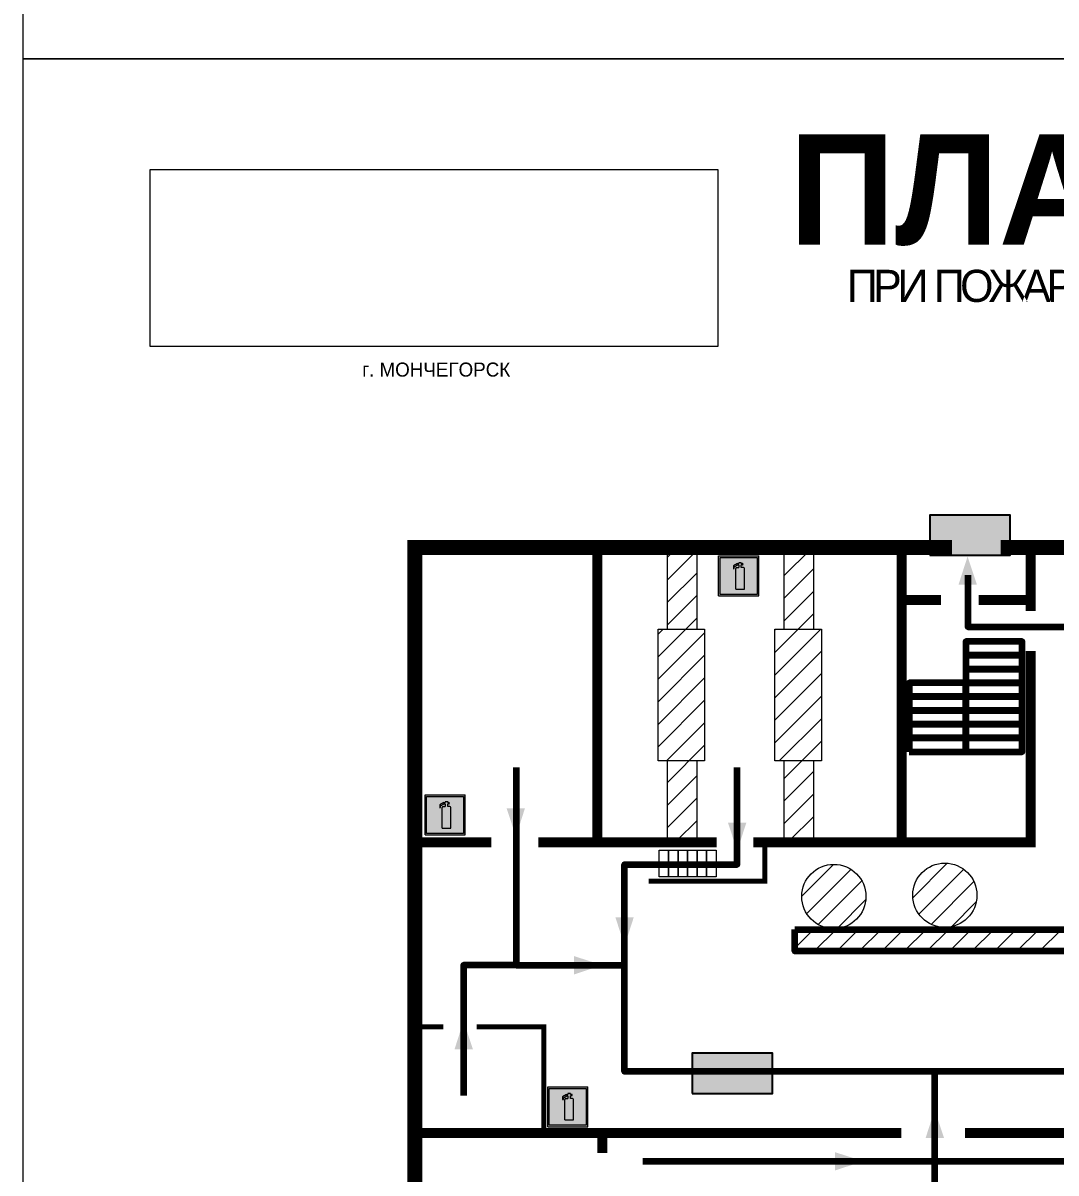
# Model space of a CAD drawing. Header units: millimetres. Extents: x 13810 to 67229, y 12374 to 21950.
# Drawn here: x 19059.6 to 19265.5, y 13929.8 to 14159.1 of the extents above; entities that cross this region are included whole.
import ezdxf

# ---------------------------------------------------------------- set-up
doc = ezdxf.new("R2010")
doc.units = ezdxf.units.MM
doc.layers.add('План_Штампы', color=7, linetype='Continuous')
doc.styles.add('обычный', font='arial.ttf')
picture_1 = doc.add_image_def('image1.jpg', size_in_pixel=(337, 105))
pattern_1 = [(45, (-1655.915, 12354.516), (-2.24506403, 2.24506403), [])]

# ---------------------------------------------------------------- blocks, each defined once
blk = doc.blocks.new('A$C7B4425F7')
at = {"true_color": 0xffffff}
blk.add_hatch(color=7, dxfattribs=at).paths.add_polyline_path([(0, 0), (-16, 0), (-16, -8), (0, -8)])
h = blk.add_hatch(color=126)
h.paths.add_polyline_path([(-0.2, -0.2), (-15.8, -0.2), (-15.8, -7.8), (-0.2, -7.8)])
h.paths.add_polyline_path([(-11.76, -2.03), (-11.76, -3.66), (-11.17, -3.66, -0.568275), (-11.17, -6.18), (-12.58, -6.18), (-12.58, -2.03)], flags=16)
h.paths.add_polyline_path([(-13.33, -4.12, -0.495768), (-13.59, -6.18), (-15.03, -6.18), (-15.03, -2.03), (-13.59, -2.03, -0.487973)], flags=16)
h.paths.add_polyline_path([(-10.25, -2.03), (-9.48, -2.03), (-9.48, -6.18), (-10.25, -6.18)], flags=16)
h.paths.add_polyline_path([(-13.84, -3.69), (-14.24, -3.69), (-14.24, -3.03), (-13.9, -3.03, -0.692621)], flags=0)
h.paths.add_polyline_path([(-9.15, -2.03), (-8.4, -2.03), (-8.04, -3.07), (-7.68, -2.03), (-6.93, -2.03), (-7.64, -4.1), (-6.93, -6.18), (-7.68, -6.18), (-8.04, -5.14), (-8.4, -6.18), (-9.15, -6.18), (-8.44, -4.1)], flags=16)
h.paths.add_polyline_path([(-11.76, -4.46), (-11.42, -4.46, -0.692621), (-11.36, -5.12), (-11.76, -5.12)], flags=0)
h.paths.add_polyline_path([(-13.9, -5.2), (-14.24, -5.2), (-14.24, -4.55), (-13.84, -4.55, -0.708038)], flags=0)
edge = h.paths.add_edge_path(flags=16)
edge.add_ellipse((-5.51, -4.08), major_axis=(0, 2.05), ratio=0.586184, start_angle=0, end_angle=360)
edge = h.paths.add_edge_path(flags=0)
edge.add_ellipse((-5.51, -4.08), major_axis=(0, 1.14), ratio=0.454828, start_angle=0, end_angle=360)
h.paths.add_polyline_path([(-4.13, -4.96, 0.377264), (-3.48, -4.52, 0.0555), (-3.16, -2.03), (-1.66, -2.03), (-1.66, -4.96), (-0.96, -4.96), (-0.96, -7.01), (-1.75, -7.01), (-1.75, -6.18), (-3.3, -6.18), (-3.3, -7.02), (-4.13, -7.02)], flags=16)
h.paths.add_polyline_path([(-2.73, -2.91), (-2.28, -2.91), (-2.28, -4.96), (-3.05, -4.96, 0.079136)], flags=0)
at = {"color": 126}
blk.add_lwpolyline([(-16, -8), (0, -8), (0, 0), (-16, 0)], close=True, dxfattribs=at)
blk = doc.blocks.new('A$C32E8229D')
at = {"true_color": 0xffffff}
blk.add_hatch(color=7, dxfattribs=at).paths.add_polyline_path([(0, 0), (0, -8), (16, -8), (16, 0)])
h = blk.add_hatch(color=126)
h.paths.add_polyline_path([(0.2, -0.2), (15.8, -0.2), (15.8, -7.8), (0.2, -7.8)])
h.paths.add_polyline_path([(13.49, -2.05), (12.08, -2.05), (11.37, -2.63, 0.162397), (11.29, -2.84), (11.29, -3.63), (10.35, -3.63), (10.35, -4.05), (11.68, -4.05), (11.68, -3.48), (12.26, -4.28), (11.29, -5.1), (11.29, -6.78), (11.85, -6.78), (11.85, -5.44), (12.8, -4.64), (12.8, -5.94), (14.46, -5.94), (14.46, -5.39), (13.45, -5.39), (13.45, -3.97), (12.46, -2.59), (13.15, -2.59), (13.69, -3.34), (14.18, -3)], flags=16)
h.paths.add_polyline_path([(10.74, -1.82, 1), (11.8, -1.82, 1)], flags=16)
h.paths.add_polyline_path([(9.39, -3.59), (5.99, -3.59), (6.56, -3.03), (5.91, -3.03), (5.1, -3.83), (5.91, -4.64), (6.56, -4.64), (5.99, -4.09), (9.39, -4.09)], flags=16)
h.paths.add_polyline_path([(4.29, -1.08), (1.72, -1.08), (1.72, -6.6), (4.29, -6.6)], flags=16)
at = {"color": 126}
blk.add_lwpolyline([(16, -8), (0, -8), (0, 0), (16, 0)], close=True, dxfattribs=at)
blk = doc.blocks.new('A$C3AD82952')
at = {"true_color": 0xf5f5ff}
h = blk.add_hatch(color=7, dxfattribs=at)
h.dxf.hatch_style = 1
h.paths.add_polyline_path([(8.21, 8.73, 0.414214), (7.89, 9.05), (7.22, 9.05), (7.22, 9.92), (7.59, 9.92, 1), (7.57, 10.36), (7.22, 10.36), (7.22, 10.6), (6.43, 10.6), (6.43, 10.36), (6.01, 10.36), (4.74, 9.59), (4.74, 8.69), (4.98, 8.73), (4.98, 9.26), (6.12, 9.91), (6.43, 9.91), (6.43, 9.05), (5.76, 9.05, 0.414214), (5.44, 8.73), (5.44, 2.2), (8.21, 2.2)], flags=0)
h.paths.add_polyline_path([(12.8, 12.8), (0, 12.8), (0, 0), (12.8, 0)])
h.paths.add_polyline_path([(0.51, 12.29), (12.29, 12.29), (12.29, 0.51), (0.51, 0.51)], flags=16)
h.paths.add_polyline_path([(4.74, 9.59), (6.01, 10.36), (6.43, 10.36), (6.43, 10.6), (7.22, 10.6), (7.22, 10.36), (7.59, 10.36, -0.94586), (7.59, 9.92), (7.22, 9.92), (7.22, 9.05), (7.89, 9.05, -0.414214), (8.21, 8.73), (8.21, 2.2), (5.44, 2.2), (5.44, 8.73, -0.414214), (5.76, 9.05), (6.43, 9.05), (6.43, 9.91), (6.12, 9.91), (4.98, 9.26), (4.98, 8.73), (4.74, 8.69)], flags=0)
h = blk.add_hatch(color=242)
h.dxf.hatch_style = 1
h.paths.add_polyline_path([(12.29, 12.29), (0.51, 12.29), (0.51, 0.51), (12.29, 0.51)])
h.paths.add_polyline_path([(4.74, 8.69), (4.74, 9.59), (6.01, 10.36), (6.43, 10.36), (6.43, 10.6), (7.22, 10.6), (7.22, 10.36), (7.59, 10.36, -0.94586), (7.59, 9.92), (7.22, 9.92), (7.22, 9.05), (7.89, 9.05, -0.414214), (8.21, 8.73), (8.21, 2.2), (5.44, 2.2), (5.44, 8.73, -0.414214), (5.76, 9.05), (6.43, 9.05), (6.43, 9.91), (6.12, 9.91), (4.98, 9.26), (4.98, 8.73)], flags=16)
h = blk.add_hatch(color=7, dxfattribs=at)
h.dxf.hatch_style = 1
h.paths.add_polyline_path([(8.21, 8.73, 0.414214), (7.89, 9.05), (7.22, 9.05), (7.22, 9.92), (7.59, 9.92, 1), (7.57, 10.36), (7.22, 10.36), (7.22, 10.6), (6.43, 10.6), (6.43, 10.36), (6.01, 10.36), (4.74, 9.59), (4.74, 8.69), (4.98, 8.73), (4.98, 9.26), (6.12, 9.91), (6.43, 9.91), (6.43, 9.05), (5.76, 9.05, 0.414214), (5.44, 8.73), (5.44, 2.2), (8.21, 2.2)])
at = {"color": 242, "lineweight": 5}
for p, q in [((0, 0), (0, 12.8)), ((0, 12.8), (12.8, 12.8)), ((12.8, 0), (12.8, 12.8)), ((6.01, 10.36), (4.74, 9.59)), ((4.74, 9.59), (4.74, 8.69)), ((4.74, 8.69), (4.98, 8.73)), ((4.98, 9.26), (6.12, 9.91)), ((4.98, 8.73), (4.98, 9.26)), ((5.44, 2.2), (5.44, 8.73)), ((5.76, 9.05), (6.43, 9.05)), ((6.01, 10.36), (6.43, 10.36)), ((6.12, 9.91), (6.43, 9.91)), ((7.22, 10.6), (6.43, 10.6)), ((6.43, 10.6), (6.43, 10.36)), ((6.43, 9.91), (6.43, 9.05)), ((7.22, 10.36), (7.22, 10.6)), ((7.59, 10.36), (7.22, 10.36)), ((7.22, 9.05), (7.22, 9.92)), ((7.59, 9.92), (7.22, 9.92)), ((7.89, 9.05), (7.22, 9.05)), ((8.21, 2.2), (8.21, 8.73)), ((0, 0), (12.8, 0)), ((5.44, 2.2), (8.21, 2.2))]:
    blk.add_line(p, q, dxfattribs=at)
blk.add_lwpolyline([(0.51, 12.29), (12.29, 12.29), (12.29, 0.51), (0.51, 0.51)], close=True, dxfattribs=at)
for centre, radius, start, end in [((5.76, 8.73), 0.32, 90, 180), ((7.58, 10.14), 0.223, 273.1875, 86.8125), ((7.89, 8.73), 0.32, 0, 90)]:
    blk.add_arc(centre, radius, start, end, dxfattribs=at)

msp = doc.modelspace()

# ---------------------------------------------------------------- hatches: boundary and pattern name
at = {"lineweight": 0}
h = msp.add_hatch(dxfattribs=at)
h.set_pattern_fill('ANSI31', color=256)
h.set_pattern_definition(pattern_1)
h.paths.add_polyline_path([(19193.95, 14054.14), (19187.98, 14054.14), (19187.98, 14038.23), (19193.95, 14038.23)])
h.paths.add_polyline_path([(19217.22, 14054.14), (19211.25, 14054.14), (19211.25, 14038.23), (19217.22, 14038.23)])
h.paths.add_polyline_path([(19195.46, 14038.23), (19186.17, 14038.23), (19186.17, 14012), (19195.46, 14012)])
h.paths.add_polyline_path([(19218.73, 14038.23), (19209.44, 14038.23), (19209.44, 14012), (19218.73, 14012)])
h.paths.add_polyline_path([(19193.95, 14012), (19187.98, 14012), (19187.98, 13996.09), (19193.95, 13996.09)])
h.paths.add_polyline_path([(19217.22, 14012), (19211.25, 14012), (19211.25, 13996.09), (19217.22, 13996.09)])
h = msp.add_hatch(dxfattribs=at)
h.set_pattern_fill('ANSI31', color=256)
h.set_pattern_definition(pattern_1)
h.paths.add_polyline_path([(19214.8, 13984.96, 1), (19227.6, 13984.96, 1)])
h.paths.add_polyline_path([(19249.71, 13985.2, 1), (19236.91, 13985.2, 1)])
h.paths.add_polyline_path([(19271.44, 13978.4), (19213.41, 13978.4), (19213.41, 13974.04), (19271.44, 13974.04)])
h.paths.add_polyline_path([(19311.83, 13978.4), (19307.58, 13978.4), (19274.33, 13978.4), (19274.33, 13974.04), (19311.83, 13974.04)])
h.paths.add_polyline_path([(19311.83, 13993.94), (19307.58, 13993.94), (19307.58, 13978.4), (19311.83, 13978.4)])
h.paths.add_polyline_path([(19519.32, 13993.94), (19311.83, 13993.94), (19311.83, 13989.3), (19519.32, 13989.3)])
h.paths.add_polyline_path([(19292.92, 13997.9), (19285.46, 13997.9), (19285.46, 13984.52), (19292.92, 13984.52)])
h.paths.add_polyline_path([(19300.38, 13997.9), (19292.92, 13997.9), (19292.92, 13984.52), (19300.38, 13984.52)])
h.paths.add_polyline_path([(19313.96, 14029.66, 1), (19280.05, 14029.66, 1)])
h.paths.add_polyline_path([(19351.8, 14035.98, 1), (19330.64, 14035.98, 1)])
h.paths.add_polyline_path([(19377.81, 14036.47, 1), (19365.01, 14036.47, 1)])
h.paths.add_polyline_path([(19419.22, 14036.86, 1), (19401.21, 14036.86, 1)])
h.paths.add_polyline_path([(19356.82, 14011.47), (19349.36, 14011.47), (19349.36, 13998.09), (19356.82, 13998.09)])
h.paths.add_polyline_path([(19369.83, 14014.92), (19362.37, 14014.92), (19362.37, 14001.53), (19369.83, 14001.53)])
h.paths.add_polyline_path([(19381.5, 14014.92), (19374.04, 14014.92), (19374.04, 14001.53), (19381.5, 14001.53)])
h.paths.add_polyline_path([(19411.72, 14014.92), (19400.25, 14014.92), (19400.25, 14005.17), (19411.72, 14005.17)])
h.paths.add_polyline_path([(19458.07, 14012.58), (19450.61, 14012.58), (19450.61, 13999.19), (19458.07, 13999.19)])
h.paths.add_polyline_path([(19465.53, 14012.58), (19458.07, 14012.58), (19458.07, 13999.19), (19465.53, 13999.19)])
h.paths.add_polyline_path([(19488.14, 14012.58), (19480.68, 14012.58), (19480.68, 13999.19), (19488.14, 13999.19)])
h.paths.add_polyline_path([(19503.38, 14012.58), (19495.92, 14012.58), (19495.92, 13999.19), (19503.38, 13999.19)])
h.paths.add_polyline_path([(19515.62, 14012.58), (19508.16, 14012.58), (19508.16, 13999.19), (19515.62, 13999.19)])
h = msp.add_hatch(dxfattribs=at)
h.set_pattern_fill('ANSI31', color=256)
h.set_pattern_definition(pattern_1)
h.paths.add_polyline_path([(19227.39, 13927.5), (19182.89, 13927.5), (19182.89, 13915.49), (19227.39, 13915.49)])
h.paths.add_polyline_path([(19227.39, 13905.97), (19182.89, 13905.97), (19182.89, 13893.96), (19227.39, 13893.96)])
h.paths.add_polyline_path([(19352.58, 13929.44), (19271.27, 13929.44), (19271.27, 13917.43), (19352.58, 13917.43)])
h.paths.add_polyline_path([(19352.58, 13904.75), (19290.87, 13904.75), (19290.87, 13892.74), (19352.58, 13892.74)])
h.paths.add_polyline_path([(19328.15, 13960.87), (19318.87, 13960.87), (19318.87, 13948.62), (19328.15, 13948.62)])
h.paths.add_polyline_path([(19432.98, 13986.99), (19425.52, 13986.99), (19425.52, 13973.61), (19432.98, 13973.61)])
h.paths.add_polyline_path([(19440.45, 13986.99), (19432.98, 13986.99), (19432.98, 13973.61), (19440.45, 13973.61)])
h.paths.add_polyline_path([(19484.48, 13986.99), (19477.01, 13986.99), (19477.01, 13973.61), (19484.48, 13973.61)])
h.paths.add_polyline_path([(19526.39, 13960.46), (19501.75, 13960.46), (19501.75, 13952.13), (19526.39, 13952.13)])
h.paths.add_polyline_path([(19558.69, 13958.78, 1), (19537.54, 13958.78, 1)])
h.paths.add_polyline_path([(19565.59, 13987.44), (19552.2, 13987.44), (19552.2, 13979.98), (19565.59, 13979.98)])
h.paths.add_polyline_path([(19565.59, 13994.9), (19552.2, 13994.9), (19552.2, 13987.44), (19565.59, 13987.44)])

# ---------------------------------------------------------------- linework, layer by layer
at = {"color": 126, "lineweight": 0, "true_color": 0x008754}
for points in [[(19059.64, 14546.92), (19659.64, 14546.92), (19659.64, 14151.92), (19059.64, 14151.92)], [(19059.64, 14151.92), (19659.64, 14151.92), (19659.64, 13756.92), (19059.64, 13756.92)]]:
    msp.add_lwpolyline(points, close=True, dxfattribs=at)
at = {"lineweight": 0}
for points, const_width in [([(19244.76, 14054.5), (19137.73, 14054.5), (19137.73, 13881.02), (19220.79, 13881.02)], 3), ([(19174.07, 13995.72), (19174.07, 14053.66)], 2), ([(19234.7, 14054.06), (19234.7, 13995.72)], 2), ([(19525.57, 14054.5), (19254.42, 14054.5)], 3), ([(19260.4, 14041.89), (19260.4, 14053.42)], 2), ([(19234.7, 14044.04), (19242.56, 14044.04)], 2), ([(19250.08, 14044.04), (19254.39, 14044.04)], 2), ([(19260.4, 14044.04), (19254.39, 14044.04)], 2), ([(19205.17, 13995.72), (19260.4, 13995.72), (19260.4, 14033.88)], 2), ([(19137.38, 13995.72), (19152.95, 13995.72)], 2), ([(19162.33, 13995.72), (19197.82, 13995.72)], 2), ([(19207.42, 13995.72), (19207.42, 13988), (19184.3, 13988)], 1), ([(19137.96, 13937.81), (19234.63, 13937.81)], 2), ([(19175.05, 13937.81), (19175.05, 13933.85)], 2), ([(19247.35, 13937.81), (19361.44, 13937.81)], 2)]:
    msp.add_lwpolyline(points, dxfattribs=dict(at, const_width=const_width))
for points in [[(19187.98, 14038.23), (19193.95, 14038.23), (19193.95, 14054.14), (19187.98, 14054.14)], [(19211.25, 14038.23), (19217.22, 14038.23), (19217.22, 14054.14), (19211.25, 14054.14)], [(19186.17, 14038.23), (19195.46, 14038.23), (19195.46, 14012), (19186.17, 14012)], [(19209.44, 14038.23), (19218.73, 14038.23), (19218.73, 14012), (19209.44, 14012)], [(19187.98, 13996.09), (19193.95, 13996.09), (19193.95, 14012), (19187.98, 14012)], [(19211.25, 13996.09), (19217.22, 13996.09), (19217.22, 14012), (19211.25, 14012)], [(19186.38, 13994.18), (19188.27, 13994.18), (19188.27, 13988.86), (19186.38, 13988.86)], [(19188.27, 13994.18), (19190.16, 13994.18), (19190.16, 13988.86), (19188.27, 13988.86)], [(19190.16, 13994.18), (19192.05, 13994.18), (19192.05, 13988.86), (19190.16, 13988.86)], [(19192.05, 13994.18), (19193.94, 13994.18), (19193.94, 13988.86), (19192.05, 13988.86)], [(19193.94, 13994.18), (19195.83, 13994.18), (19195.83, 13988.86), (19193.94, 13988.86)], [(19195.83, 13994.18), (19197.72, 13994.18), (19197.72, 13988.86), (19195.83, 13988.86)]]:
    msp.add_lwpolyline(points, close=True, dxfattribs=at)
at = {"color": 126, "lineweight": 100, "true_color": 0x008754}
for points in [[(19247.87, 14048.99), (19247.87, 14038.73), (19272.99, 14038.73), (19272.99, 13950.08), (19179.49, 13950.08), (19179.49, 13991.3), (19201.95, 13991.3), (19201.95, 14010.65)], [(19157.9, 14010.65), (19157.9, 13971.26), (19179.49, 13971.26)], [(19157.9, 13971.26), (19147.43, 13971.26), (19147.43, 13945.3)], [(19161.17, 13888), (19241.29, 13888), (19241.29, 13950.08)], [(19183.17, 13932.17), (19241.29, 13932.17)], [(19241.29, 13932.17), (19338.47, 13932.17)]]:
    msp.add_lwpolyline(points, dxfattribs=at)
at = {"lineweight": 100}
for points in [[(19247.48, 14033.04), (19258.74, 14033.04), (19258.74, 14035.79), (19247.48, 14035.79)], [(19247.48, 14030.29), (19258.74, 14030.29), (19258.74, 14033.04), (19247.48, 14033.04)], [(19247.48, 14027.55), (19258.74, 14027.55), (19258.74, 14030.29), (19247.48, 14030.29)], [(19236.23, 14024.8), (19247.48, 14024.8), (19247.48, 14027.55), (19236.23, 14027.55)], [(19247.48, 14024.8), (19258.74, 14024.8), (19258.74, 14027.55), (19247.48, 14027.55)], [(19236.23, 14022.05), (19247.48, 14022.05), (19247.48, 14024.8), (19236.23, 14024.8)], [(19247.48, 14022.05), (19258.74, 14022.05), (19258.74, 14024.8), (19247.48, 14024.8)], [(19236.23, 14019.3), (19247.48, 14019.3), (19247.48, 14022.05), (19236.23, 14022.05)], [(19247.48, 14019.3), (19258.74, 14019.3), (19258.74, 14022.05), (19247.48, 14022.05)], [(19236.23, 14016.56), (19247.48, 14016.56), (19247.48, 14019.3), (19236.23, 14019.3)], [(19247.48, 14016.56), (19258.74, 14016.56), (19258.74, 14019.3), (19247.48, 14019.3)], [(19236.23, 14013.81), (19247.48, 14013.81), (19247.48, 14016.56), (19236.23, 14016.56)], [(19247.48, 14013.81), (19258.74, 14013.81), (19258.74, 14016.56), (19247.48, 14016.56)], [(19213.41, 13978.4), (19311.83, 13978.4), (19311.83, 13974.04), (19213.41, 13974.04)]]:
    msp.add_lwpolyline(points, close=True, dxfattribs=at)
at = {"lineweight": 100, "const_width": 1}
for points in [[(19138, 13958.95), (19143.36, 13958.95)], [(19150, 13958.95), (19163.4, 13958.95), (19163.4, 13938.32)]]:
    msp.add_lwpolyline(points, dxfattribs=at)
at = {"lineweight": 0}
for centre in [(19221.2, 13984.96), (19243.31, 13985.2)]:
    msp.add_circle(centre, 6.4, dxfattribs=at)
at = {"layer": 'План_Штампы', "color": 126, "true_color": 0x008754}
for points in [[(19249.7, 14047.11), (19246.04, 14047.11), (19247.85, 14052.73)], [(19155.99, 14002.53), (19159.65, 14002.53), (19157.85, 13996.91)], [(19200.1, 13999.66), (19203.76, 13999.66), (19201.95, 13994.04)], [(19177.66, 13980.81), (19181.33, 13980.8), (19179.52, 13975.18)], [(19169.42, 13969.4), (19169.43, 13973.07), (19175.05, 13971.26)], [(19149.28, 13954.5), (19145.62, 13954.5), (19147.43, 13960.13)], [(19243.15, 13936.82), (19239.49, 13936.83), (19241.3, 13942.45)], [(19221.42, 13930.33), (19221.42, 13933.99), (19227.04, 13932.18)]]:
    msp.add_solid(points, dxfattribs=at)

# ---------------------------------------------------------------- block references
at = {"xscale": 0.625, "yscale": 0.625, "zscale": 0.625}
for p in [(19198.24, 14044.85), (19139.74, 13997.21), (19164.19, 13939.03)]:
    msp.add_blockref('A$C3AD82952', p, dxfattribs=at)
at = {"layer": 'План_Штампы'}
msp.add_blockref('A$C7B4425F7', (19256.3, 14060.97), dxfattribs=at)
at = {"layer": 'План_Штампы', "color": 126, "true_color": 0x008754, "xscale": -1}
msp.add_blockref('A$C32E8229D', (19209, 13953.7), dxfattribs=at)

# ---------------------------------------------------------------- texts
at = {"lineweight": 0, "style": 'обычный'}
for s, insert, char_height, width, attachment_point in [('{\\fProxima Nova Rg|b1|i0|c204|p2;ПЛАН ЭВАКУАЦИИ}', (19212.28, 14136.88), 22, 493.8901, 1), ('\\pi-8.4,l8.4,t8.4;{\\fProxima Nova Rg|b0|i0|c204|p2;г. МОНЧЕГОРСК\\H1.1997x; }', (19141.97, 14089.96), 2.8, 126.6484, 5)]:
    msp.add_mtext(s, dxfattribs=dict(at, insert=insert, char_height=char_height, width=width, attachment_point=attachment_point))
at = {"color": 0, "lineweight": 0, "insert": (19361.27, 14110.04), "char_height": 8, "width": 449.2158, "attachment_point": 5, "style": 'обычный'}
msp.add_mtext('{\\fArial Black|b1|i0|c204|p34;\\H2x;\\T0.85;  \\fArial Narrow|b0|i0|c204|p34;\\H0.8x;\\W0.9;\\P\\fProxima Nova Rg|b0|i0|c204|p2;\\H0.5x;\\W1;\\C256;ПРИ ПОЖАРЕ  ИЛИ ДРУГИХ ЧРЕЗВЫЧАЙНЫХ СИТУАЦИЯХ  ИЗ ПОМЕЩЕНИЙ \\fProxima Nova Rg|b1|i0|c204|p2;\\H1.25x;\\PЗДАНИЯ  УССНР ЦЭН отм. 0,00}', dxfattribs=at)

# ---------------------------------------------------------------- pictures from other files: only their frames are drawn
at = {"color": 7, "lineweight": 0, "true_color": 0xf5f5ff}
image = msp.add_image(picture_1, insert=(19085, 14094.6), size_in_units=(113.11, 35.24), dxfattribs=at)
image.dxf.flags = 7

doc.saveas('drawing.dxf')
